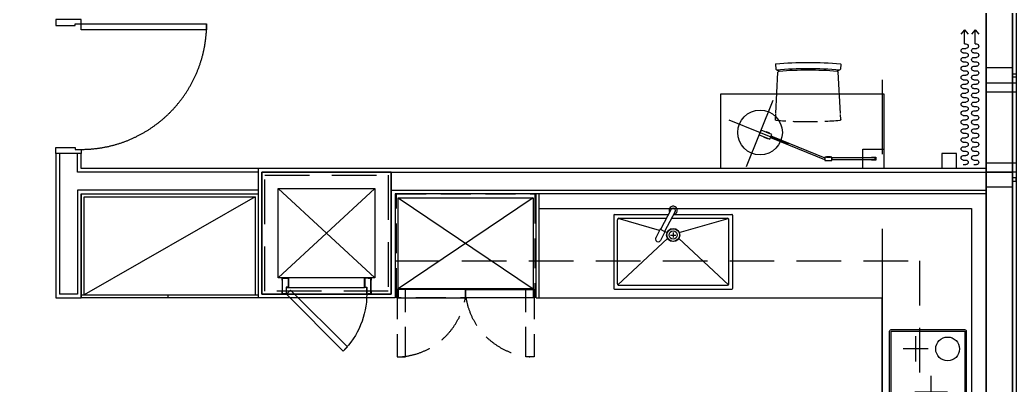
# Model space of a CAD drawing. Header units: millimetres. Extents: x 10000 to 302800, y 6800 to 229018.
# Drawn here: x 234432 to 241128, y 135787 to 138239 of the extents above; entities that cross this region are included whole.
import ezdxf

# ---------------------------------------------------------------- set-up
doc = ezdxf.new("R2010")
doc.units = ezdxf.units.MM
doc.header["$LTSCALE"] = 400
doc.header["$MEASUREMENT"] = 0
for name, pattern in [('X-GRID_5~ROOF$0$CENTER2', [1.125, 0.75, -0.125, 0.125, -0.125]), ('X-ROOM TYPE-SR-2bay corner$0$HIDDEN', [0.375, 0.25, -0.125]), ('X-ROOM TYPE-SR-2bay corner$0$PHANTOM2', [1.25, 0.625, -0.125, 0.125, -0.125, 0.125, -0.125]), ('X-ROOM TYPE-SR-2bay corner$0$X-ROOM TYPE-HOTEL-DS-1$0$DASHED', [3, 2, -1]), ('X-ROOM TYPE-SR-2bay corner$0$X-ROOM TYPE-SR-2bay_1$0$PHANTOM2', [1.25, 0.625, -0.125, 0.125, -0.125, 0.125, -0.125])]:
    doc.linetypes.add(name, pattern=pattern)
doc.layers.get('0').update_dxf_attribs({"linetype": 'CONTINUOUS'})
for name, color, linetype in [('A-DIM1', 7, 'CONTINUOUS'), ('X-EXT_8F$0$A-ELES', 252, 'CONTINUOUS'), ('X-EXT_8F$0$A-WIN', 6, 'CONTINUOUS'), ('X-frame Hotel 8F$0$A-WINF', 4, 'CONTINUOUS'), ('X-GRID_5~ROOF$0$A-CEN1', 1, 'X-GRID_5~ROOF$0$CENTER2'), ('X-INT-HOTEL-8F$0$A-DOOR', 4, 'CONTINUOUS'), ('X-ROOM TYPE-SR-2bay corner$0$.WA_BUILT-IN LOW', 252, 'CONTINUOUS'), ('X-ROOM TYPE-SR-2bay corner$0$.WA_Built-in_Lower', 252, 'CONTINUOUS'), ('X-ROOM TYPE-SR-2bay corner$0$.WA_Curtain', 252, 'CONTINUOUS'), ('X-ROOM TYPE-SR-2bay corner$0$.WA_Door Swing', 252, 'CONTINUOUS'), ('X-ROOM TYPE-SR-2bay corner$0$.WA_Furn', 252, 'CONTINUOUS'), ('X-ROOM TYPE-SR-2bay corner$0$.WA_Sani-Fix', 252, 'CONTINUOUS'), ('X-ROOM TYPE-SR-2bay corner$0$.WA_Wall-Fin', 252, 'CONTINUOUS'), ('X-ROOM TYPE-SR-2bay corner$0$.WA_Wall-Finish', 252, 'CONTINUOUS'), ('X-ROOM TYPE-SR-2bay corner$0$A-OPEN2', 252, 'X-ROOM TYPE-SR-2bay corner$0$X-ROOM TYPE-HOTEL-DS-1$0$DASHED'), ('X-ROOM TYPE-SR-2bay corner$0$A-WALD', 7, 'CONTINUOUS'), ('X-ROOM TYPE-SR-2bay corner$0$WA_Furn', 252, 'CONTINUOUS'), ('X-ROOM TYPE-SR-2bay corner$0$X-ROOM TYPE-SR-2bay_1$0$__Door-bomba', 252, 'CONTINUOUS'), ('X-ROOM TYPE-SR-2bay corner$0$X-ROOM TYPE-SR-3Bay$0$.WA_Furn', 252, 'CONTINUOUS')]:
    doc.layers.add(name, color=color, linetype=linetype)

# ---------------------------------------------------------------- blocks, each defined once
blk = doc.blocks.new('X-frame Hotel 8F$0$frame_hotel(24Tglass)')
at = {"layer": 'X-frame Hotel 8F$0$A-WINF'}
for p, q in [((-50, 250), (50, 250)), ((-50, 74), (-50, 250)), ((50, 250), (50, 74)), ((-50, 74), (50, 74)), ((-11.5, 74), (-11.5, 50)), ((11.5, 50), (11.5, 74)), ((-11.5, 50), (11.5, 50))]:
    blk.add_line(p, q, dxfattribs=at)
blk = doc.blocks.new('X-frame Hotel 8F$0$operable window')
for p, q in [((600, 200), (0, 200)), ((0, 200), (0, 0)), ((60, 200), (60, 0)), ((540, 0), (540, 200)), ((600, 0), (600, 200)), ((0, 0), (600, 0))]:
    blk.add_line(p, q)
blk = doc.blocks.new('X-frame Hotel 8F')
at = {"xscale": -1}
for name, p, rotation in [('X-frame Hotel 8F$0$frame_hotel(24Tglass)', (236398.8, 42401.2), 90), ('X-frame Hotel 8F$0$operable window', (236148.8, 41751.2), 270)]:
    blk.add_blockref(name, p, dxfattribs=dict(at, rotation=rotation))
at = {"rotation": 90}
blk.add_blockref('X-frame Hotel 8F$0$frame_hotel(24Tglass)', (236398.8, 41701.2), dxfattribs=at)
blk = doc.blocks.new('X-EXT_8F')
at = {"layer": 'X-EXT_8F$0$A-ELES', "ltscale": 10}
for points in [[(201978.6, 67827.5), (202083.9, 67821.2), (234348.8, 67821.2, -0.414214), (236148.8, 66021.2), (236148.8, 38521.2, -0.414214), (234348.8, 36721.2), (174648.8, 36721.2)], [(175648.8, 36721.2), (234348.8, 36721.2, 0.414214), (236148.8, 38521.2), (236148.8, 66021.2, 0.414214), (234348.8, 67821.2), (202089.9, 67821.2)]]:
    blk.add_lwpolyline(points, format="xyb", dxfattribs=at)
at = {"layer": 'X-EXT_8F$0$A-WIN', "ltscale": 10}
for points in [[(201990.7, 68027.2), (202089.9, 68021.2), (234348.8, 68021.2, -0.414214), (236348.8, 66021.2), (236348.8, 38521.2, -0.414214), (234348.8, 36521.2), (174648.8, 36521.2)], [(201989.2, 68003.2), (202089.2, 67997.2), (234348.8, 67997.2, -0.414214), (236324.8, 66021.2), (236324.8, 38521.2, -0.414214), (234348.8, 36545.2), (174648.8, 36545.2)], [(175648.8, 36545.2), (234348.8, 36545.2, 0.414214), (236324.8, 38521.2), (236324.8, 66021.2, 0.414214), (234348.8, 67997.2), (202089.9, 67997.2)]]:
    blk.add_lwpolyline(points, format="xyb", dxfattribs=at)
blk.add_blockref('X-frame Hotel 8F', (0, 0))
blk = doc.blocks.new('X-GRID_5~ROOF')
at = {"layer": 'X-GRID_5~ROOF$0$A-CEN1', "ltscale": 10}
blk.add_line((235448.8, 81871.2), (235448.8, 33068.4), dxfattribs=at)
blk = doc.blocks.new('X-ROOM TYPE-SR-2bay corner$0$窗帘')
for p, q in [((-375, 52.9), (-375, 70.9)), ((-345, 52.9), (-345, 70.9)), ((-315, 52.9), (-315, 70.9)), ((-285, 52.9), (-285, 70.9)), ((-255, 52.9), (-255, 70.9)), ((-225, 52.9), (-225, 70.9)), ((-195, 52.9), (-195, 70.9)), ((-165, 52.9), (-165, 70.9)), ((-135, 52.9), (-135, 70.9)), ((-105, 52.9), (-105, 70.9)), ((-75, 52.9), (-75, 70.9)), ((-45, 52.9), (-45, 70.9)), ((-15, 52.9), (-15, 70.9)), ((15, 52.9), (15, 70.9)), ((45, 52.9), (45, 70.9)), ((75, 52.9), (75, 70.9)), ((105, 52.9), (105, 70.9)), ((135, 52.9), (135, 70.9)), ((165, 52.9), (165, 70.9)), ((195, 52.9), (195, 70.9)), ((225, 52.9), (225, 70.9)), ((255, 52.9), (255, 70.9)), ((285, 52.9), (285, 70.9)), ((315, 52.9), (315, 70.9)), ((345, 52.9), (345, 70.9)), ((375, 52.9), (375, 70.9)), ((405, 52.9), (405, 70.9)), ((435, 61.9), (435, 70.9)), ((530.1, 61.9), (501.5, 86.5)), ((-375, -18), (-375, 0)), ((-345, -18), (-345, 0)), ((-315, -18), (-315, 0)), ((-285, -18), (-285, 0)), ((-255, -18), (-255, 0)), ((-225, -18), (-225, 0)), ((-195, -18), (-195, 0)), ((-165, -18), (-165, 0)), ((-135, -18), (-135, 0)), ((-105, -18), (-105, 0)), ((-75, -18), (-75, 0)), ((-45, -18), (-45, 0)), ((-15, -18), (-15, 0)), ((15, -18), (15, 0)), ((45, -18), (45, 0)), ((75, -18), (75, 0)), ((105, -18), (105, 0)), ((135, -18), (135, 0)), ((165, -18), (165, 0)), ((195, -18), (195, 0)), ((225, -18), (225, 0)), ((255, -18), (255, 0)), ((285, -18), (285, 0)), ((315, -18), (315, 0)), ((345, -18), (345, 0)), ((375, -18), (375, 0)), ((405, -18), (405, 0)), ((435, 61.9), (530.1, 61.9)), ((435, -9), (435, 0)), ((530.1, 61.9), (501.5, 37.2)), ((530.1, -9), (501.5, 15.7)), ((435, -9), (530.1, -9)), ((530.1, -9), (501.5, -33.7))]:
    blk.add_line(p, q)
for centre, start, end in [((-360, 70.9), 0, 180), ((-300, 70.9), 0, 180), ((-240, 70.9), 0, 180), ((-180, 70.9), 0, 180), ((-120, 70.9), 0, 180), ((-60, 70.9), 0, 180), ((0, 70.9), 0, 180), ((60, 70.9), 0, 180), ((120, 70.9), 0, 180), ((180, 70.9), 0, 180), ((240, 70.9), 0, 180), ((300, 70.9), 0, 180), ((360, 70.9), 0, 180), ((420, 70.9), 0, 180), ((-360, 0), 0, 180), ((-330, 52.9), 180, 0), ((-300, 0), 0, 180), ((-270, 52.9), 180, 0), ((-240, 0), 0, 180), ((-210, 52.9), 180, 0), ((-180, 0), 0, 180), ((-150, 52.9), 180, 0), ((-120, 0), 0, 180), ((-90, 52.9), 180, 0), ((-60, 0), 0, 180), ((-30, 52.9), 180, 0), ((0, 0), 0, 180), ((30, 52.9), 180, 0), ((60, 0), 0, 180), ((90, 52.9), 180, 0), ((120, 0), 0, 180), ((150, 52.9), 180, 0), ((180, 0), 0, 180), ((210, 52.9), 180, 0), ((240, 0), 0, 180), ((270, 52.9), 180, 0), ((300, 0), 0, 180), ((330, 52.9), 180, 0), ((360, 0), 0, 180), ((390, 52.9), 180, 0), ((420, 0), 0, 180), ((-330, -18), 180, 0), ((-270, -18), 180, 0), ((-210, -18), 180, 0), ((-150, -18), 180, 0), ((-90, -18), 180, 0), ((-30, -18), 180, 0), ((30, -18), 180, 0), ((90, -18), 180, 0), ((150, -18), 180, 0), ((210, -18), 180, 0), ((270, -18), 180, 0), ((330, -18), 180, 0), ((390, -18), 180, 0)]:
    blk.add_arc(centre, 15, start, end)
blk = doc.blocks.new('X-ROOM TYPE-SR-2bay corner$0$DOOR-900-11')
at = {"color": 8, "linetype": 'X-ROOM TYPE-SR-2bay corner$0$X-ROOM TYPE-SR-2bay_1$0$PHANTOM2', "ltscale": 200}
blk.add_arc((-85, 28), 844, 90, 180, dxfattribs=at)
at = {"layer": 'X-ROOM TYPE-SR-2bay corner$0$X-ROOM TYPE-SR-2bay_1$0$__Door-bomba'}
for points in [[(85, 900), (85, 860), (-45, 860), (-45, 872), (-85, 872), (-85, 900)], [(-85, 28), (-929, 28), (-929, 68), (-85, 68)], [(85, 0), (85, 40), (-45, 40), (-45, 28), (-85, 28), (-85, 0)]]:
    blk.add_lwpolyline(points, close=True, dxfattribs=at)
blk = doc.blocks.new('X-ROOM TYPE-SR-2bay corner$0$X-ROOM TYPE-SR-3Bay$0$X-ROOM TYPE-SR-3Bay$0$A$Ca76cda80')
at = {"layer": 'X-ROOM TYPE-SR-2bay corner$0$.WA_Sani-Fix'}
for p, q in [((0, 795), (0, 5)), ((495, 800), (5, 800)), ((25, 765), (25, 757)), ((25, 765), (25, 35)), ((27.3, 771.4), (338.6, 437.4)), ((35, 775), (465, 775)), ((393.5, 491.4), (473.3, 770.6)), ((475, 765), (475, 445.1)), ((500, 795), (500, 431.9)), ((385, 455.2), (326.6, 485.9)), ((401.8, 487), (343.4, 517.7)), ((385, 455.2), (401.8, 487)), ((536.4, 412.8), (400.4, 484.3)), ((362.6, 417.5), (362.6, 382.5)), ((379.2, 441.3), (383.4, 456)), ((520.6, 387.2), (386.4, 457.8)), ((475, 411.2), (475, 35)), ((27.3, 28.6), (338.6, 362.6)), ((380.1, 400), (345.1, 400)), ((379.2, 358.7), (473.3, 29.4)), ((500, 398.1), (500, 5)), ((35, 25), (465, 25)), ((5, 0), (495, 0))]:
    blk.add_line(p, q, dxfattribs=at)
for radius in [44.5, 42.5, 27.5]:
    blk.add_circle((362.6, 400), radius, dxfattribs=at)
for centre, radius, start, end in [((5, 795), 5, 90, 180), ((35, 765), 10, 90, 180), ((465, 765), 10, 0, 90), ((495, 795), 5, 0, 90), ((335, 501.8), 18, 62.24537, 242.24537), ((528.5, 400), 27.5, 185.21371, 119.27704), ((528.5, 400), 15, 238.32081, 58.32081), ((5, 5), 5, 180, 270), ((35, 35), 10, 180, 270), ((465, 35), 10, 270, 0), ((495, 5), 5, 270, 0)]:
    blk.add_arc(centre, radius, start, end, dxfattribs=at)
blk = doc.blocks.new('X-ROOM TYPE-SR-2bay corner$0$REF-604L')
at = {"layer": 'X-ROOM TYPE-SR-2bay corner$0$.WA_Built-in_Lower', "ltscale": 2}
for p, q in [((-454, 27), (454, 638)), ((454, 27), (-454, 638))]:
    blk.add_line(p, q, dxfattribs=at)
at = {"layer": 'X-ROOM TYPE-SR-2bay corner$0$.WA_Built-in_Lower', "linetype": 'X-ROOM TYPE-SR-2bay corner$0$HIDDEN', "ltscale": 2}
for points in [[(-461, 643), (-461, 1095), (-404, 1095), (-404, 643)], [(461, 643), (461, 1095), (404, 1095), (404, 643)], [(-466, 700), (466, 700), (466, 0), (-466, 0)]]:
    blk.add_lwpolyline(points, close=True, dxfattribs=at)
at = {"layer": 'X-ROOM TYPE-SR-2bay corner$0$.WA_Built-in_Lower'}
for points in [[(-454, 700), (-2, 700), (-2, 643), (-454, 643)], [(2, 643), (454, 643), (454, 700), (2, 700)], [(-454, 638), (454, 638), (454, 27), (-454, 27)]]:
    blk.add_lwpolyline(points, close=True, dxfattribs=at)
at = {"layer": 'X-ROOM TYPE-SR-2bay corner$0$.WA_Built-in_Lower', "linetype": 'X-ROOM TYPE-SR-2bay corner$0$HIDDEN', "ltscale": 2}
for centre, start, end in [((-470.1, 621.9), 9.47317, 85.45172), ((470.1, 621.9), 94.54828, 170.52683)]:
    blk.add_arc(centre, 474.6, start, end, dxfattribs=at)
blk = doc.blocks.new('X-ROOM TYPE-SR-2bay corner$0$X-ROOM TYPE-SR-3Bay$0$X-ROOM TYPE-SR-3Bay$0$A$Ca1b52838')
at = {"layer": 'X-ROOM TYPE-SR-2bay corner$0$.WA_Sani-Fix', "ltscale": 150}
for p, q in [((420, 390), (420, 170)), ((530, 280), (310, 280)), ((130, 260), (130, 90)), ((215, 175), (45, 175))]:
    blk.add_line(p, q, dxfattribs=at)
blk.add_lwpolyline([(10, 515), (565, 515, -0.414214), (575, 505), (575, 10, -0.414214), (565, 0), (10, 0, -0.414214), (0, 10), (0, 505, -0.414214)], format="xyb", close=True, dxfattribs=at)
blk.add_lwpolyline([(10, 505), (565, 505), (565, 10), (10, 10)], close=True, dxfattribs=at)
blk.add_circle((130, 390), 80, dxfattribs=at)
blk = doc.blocks.new('X-ROOM TYPE-SR-2bay corner$0$LAMP')
at = {"layer": 'X-ROOM TYPE-SR-2bay corner$0$.WA_Furn', "color": 8}
for p, q in [((72609.2, 26538.3), (72749.2, 26538.3)), ((72609.2, 26408.3), (72609.2, 26538.3)), ((72749.2, 26538.3), (72749.2, 26408.3)), ((73353.6, 26082.9), (73533.2, 26526.9)), ((72662.8, 26463.2), (72662.8, 26483.4)), ((72662.8, 26483.4), (72691.4, 26483.4)), ((72691.4, 26463.2), (72662.8, 26463.2)), ((72956.8, 26479.4), (72666.8, 26479.4)), ((72666.8, 26479.4), (72666.8, 26467.2)), ((72666.8, 26467.2), (72956.8, 26467.2)), ((72691.4, 26483.4), (72691.4, 26479.4)), ((72691.4, 26467.2), (72691.4, 26463.2)), ((72956.8, 26484.4), (72956.8, 26462.2)), ((73003.6, 26484.4), (72956.8, 26484.4)), ((72956.8, 26467.2), (72956.8, 26479.4)), ((72956.8, 26462.2), (73003.6, 26462.2)), ((72967.6, 26484.4), (72967.6, 26486.8)), ((72967.6, 26486.8), (72992.9, 26486.8)), ((72992.9, 26484.4), (72967.6, 26484.4)), ((72992.9, 26462.2), (72967.6, 26462.2)), ((72967.6, 26462.2), (72967.6, 26459.8)), ((72967.6, 26459.8), (72992.9, 26459.8)), ((72992.9, 26486.8), (72992.9, 26484.4)), ((72992.9, 26459.8), (72992.9, 26462.2)), ((73006.1, 26477.8), (73002.3, 26468.6)), ((73002.3, 26468.6), (73365.9, 26321.6)), ((73003.6, 26462.2), (73003.6, 26484.4)), ((73369.7, 26330.8), (73006.1, 26477.8)), ((72749.2, 26408.3), (72609.2, 26408.3)), ((73651.1, 26211.6), (73251, 26373.4)), ((73374.4, 26342.4), (73361.3, 26309.9)), ((73446.7, 26313.1), (73374.4, 26342.4)), ((73387.7, 26337), (73388.6, 26339.2)), ((73411.2, 26327.5), (73387.7, 26337)), ((73388.6, 26339.2), (73412.1, 26329.7)), ((73412.1, 26329.7), (73411.2, 26327.5)), ((73361.3, 26309.9), (73433.6, 26280.7)), ((73374.6, 26304.6), (73373.7, 26302.3)), ((73373.7, 26302.3), (73397.2, 26292.8)), ((73398.1, 26295.1), (73374.6, 26304.6)), ((73397.2, 26292.8), (73398.1, 26295.1)), ((73433.6, 26280.7), (73446.7, 26313.1))]:
    blk.add_line(p, q, dxfattribs=at)
blk.add_circle((73440.2, 26296.9), 150, dxfattribs=at)
blk = doc.blocks.new('X-ROOM TYPE-SR-2bay corner$0$A$C07D34A31')
at = {"layer": 'X-ROOM TYPE-SR-2bay corner$0$.WA_Furn'}
for p, q in [((0, 387.3), (3.3, 354.1)), ((2.2, 57.3), (17.3, 335.6)), ((437.9, 56.9), (422.7, 335.6)), ((440, 387.3), (436.7, 354.1))]:
    blk.add_line(p, q, dxfattribs=at)
at = {"layer": 'X-ROOM TYPE-SR-2bay corner$0$.WA_Furn', "linetype": 'X-ROOM TYPE-SR-2bay corner$0$HIDDEN'}
for p, q in [((0, 17.4), (1.8, 50.2)), ((440, 17.4), (438.1, 52.8))]:
    blk.add_line(p, q, dxfattribs=at)
at = {"layer": 'X-ROOM TYPE-SR-2bay corner$0$.WA_Furn'}
for centre, radius, start, end in [((3.2, 387.1), 3.23, 98.30308, 176.25735), ((220, -2025), 2425, 90, 95.13966), ((7.2, 354.5), 4, 185.23549, 275.10924), ((55.2, 434.5), 97.2, 238.72186, 252.06227), ((220, -2025), 2385, 90, 95.10924), ((26.1, 332.9), 9.17, 95.25923, 163.19124), ((220, -2035), 2385, 90, 94.68457), ((220, -2025), 2425, 84.86034, 90), ((220, -2025), 2385, 84.89076, 90), ((220, -2035), 2385, 85.31543, 90), ((384.8, 434.5), 97.2, 287.93773, 301.27814), ((413.9, 332.9), 9.17, 16.80876, 84.74077), ((432.8, 354.5), 4, 264.89076, 354.76451), ((436.8, 387.1), 3.23, 3.74265, 81.69692)]:
    blk.add_arc(centre, radius, start, end, dxfattribs=at)
at = {"layer": 'X-ROOM TYPE-SR-2bay corner$0$.WA_Furn', "linetype": 'X-ROOM TYPE-SR-2bay corner$0$HIDDEN'}
for centre, radius, start, end in [((9.4, 18.7), 9.51, 187.97976, 260.47923), ((220, 2425), 2425, 264.98106, 270), ((220, 2425), 2425, 270, 275.01894), ((430.6, 18.7), 9.51, 279.52077, 352.02024)]:
    blk.add_arc(centre, radius, start, end, dxfattribs=at)
blk = doc.blocks.new('X-ROOM TYPE-SR-2bay corner')
at = {"layer": 'X-ROOM TYPE-SR-2bay corner$0$.WA_BUILT-IN LOW', "linetype": 'X-ROOM TYPE-SR-2bay corner$0$HIDDEN', "ltscale": 50}
blk.add_line((178763.9, 62956.1), (179914.1, 63616.1), dxfattribs=at)
at = {"layer": 'X-ROOM TYPE-SR-2bay corner$0$.WA_Built-in_Lower', "linetype": 'X-ROOM TYPE-SR-2bay corner$0$HIDDEN', "ltscale": 3}
for p, q in [((174298.8, 63386.1), (174298.8, 64946.2)), ((177823.9, 63386.1), (174298.8, 63386.1))]:
    blk.add_line(p, q, dxfattribs=at)
at = {"layer": 'X-ROOM TYPE-SR-2bay corner$0$.WA_Built-in_Lower'}
for p, q in [((176873.9, 63636.1), (174548.8, 63636.1)), ((176853.9, 63636.1), (176853.9, 62936.1)), ((176873.9, 63636.1), (176873.9, 62936.1)), ((179351.5, 63616.2), (179351.5, 63636.2)), ((179934.1, 63616.1), (178743.9, 63616.1)), ((176853.9, 63036.1), (173948.8, 63036.1))]:
    blk.add_line(p, q, dxfattribs=at)
for points in [[(173948.8, 63036.1), (173948.8, 65246.2), (176974.4, 65246.2), (176974.4, 64646.2), (174548.8, 64646.2), (174548.8, 63636.1)], [(179914.1, 63616.2), (179914.1, 62956.2), (178763.9, 62956.1), (178763.9, 63616.1)]]:
    blk.add_lwpolyline(points, dxfattribs=at)
blk.add_lwpolyline([(178743.9, 63636.1), (179934.1, 63636.2), (179934.1, 62936.2), (178743.9, 62936.1)], close=True, dxfattribs=at)
at = {"layer": 'X-ROOM TYPE-SR-2bay corner$0$.WA_Furn', "ltscale": 2}
for p, q in [((174538.6, 62266.1), (174538.9, 62766.1)), ((174538.9, 62766.1), (175633.7, 62766.1)), ((175633.7, 62766.1), (175633.7, 62266.1)), ((175633.7, 62266.1), (174538.6, 62266.1))]:
    blk.add_line(p, q, dxfattribs=at)
at = {"layer": 'X-ROOM TYPE-SR-2bay corner$0$.WA_Wall-Fin'}
for p, q in [((174048.8, 62766.2), (174048.8, 62666.2)), ((174148.8, 62666.2), (174148.8, 62766.1)), ((174048.8, 62666.2), (174148.8, 62666.2))]:
    blk.add_line(p, q, dxfattribs=at)
at = {"layer": 'X-ROOM TYPE-SR-2bay corner$0$.WA_Wall-Finish'}
for p, q in [((178743.9, 62766.1), (178743.9, 63636.1)), ((180104.1, 62666.2), (180104.1, 63636.2)), ((173848.8, 62766.2), (178743.9, 62766.1)), ((179934.1, 62766.2), (179934.1, 62666.2))]:
    blk.add_line(p, q, dxfattribs=at)
at = {"layer": 'X-ROOM TYPE-SR-2bay corner$0$.WA_Wall-Finish', "ltscale": 2}
for p, q in [((180104.1, 63636.2), (179934.1, 63636.2)), ((179934.1, 62936.2), (179934.1, 63636.2)), ((179934.1, 62936.2), (178743.9, 62936.1)), ((178743.9, 62766.1), (179934.1, 62766.2)), ((179934.1, 62666.2), (180104.1, 62666.2))]:
    blk.add_line(p, q, dxfattribs=at)
at = {"layer": 'X-ROOM TYPE-SR-2bay corner$0$.WA_Wall-Finish', "ltscale": 5}
blk.add_lwpolyline([(173848.8, 62936.2), (177823.9, 62936.1), (177823.9, 63636.1), (178743.9, 63636.1)], dxfattribs=at)
at = {"layer": 'X-ROOM TYPE-SR-2bay corner$0$.WA_Wall-Finish', "linetype": 'X-ROOM TYPE-SR-2bay corner$0$HIDDEN', "ltscale": 3}
blk.add_lwpolyline([(177868.9, 63591.1), (178698.9, 63591.1), (178698.9, 62811.1), (177868.9, 62811.1)], close=True, dxfattribs=at)
at = {"layer": 'X-ROOM TYPE-SR-2bay corner$0$A-OPEN2', "linetype": 'X-ROOM TYPE-SR-2bay corner$0$PHANTOM2', "ltscale": 5}
for p, q in [((178608.9, 62901.1), (177958.9, 63501.1)), ((177958.9, 62901.1), (178608.9, 63501.1))]:
    blk.add_line(p, q, dxfattribs=at)
at = {"layer": 'X-ROOM TYPE-SR-2bay corner$0$A-WALD'}
for p, q in [((177848.9, 63611.1), (178718.9, 63611.1)), ((177848.9, 62791.1), (177848.9, 63611.1)), ((178718.9, 63611.1), (177848.9, 63611.1)), ((177848.9, 63611.1), (177848.9, 62791.1)), ((178718.9, 63611.1), (178718.9, 62791.1)), ((178718.9, 62791.1), (178718.9, 63611.1)), ((179959.1, 62911.2), (179959.1, 63611.2)), ((179959.1, 63611.2), (180079.1, 63611.2)), ((180079.1, 62666.2), (180079.1, 63611.2)), ((177958.9, 63501.1), (178608.9, 63501.1)), ((177958.9, 62901.1), (177958.9, 63501.1)), ((178608.9, 63501.1), (178608.9, 62901.1)), ((177848.9, 62911.1), (173848.8, 62911.2)), ((178608.9, 62901.1), (177958.9, 62901.1)), ((178743.9, 62911.1), (179959.1, 62911.2)), ((177848.9, 62791.1), (173848.8, 62791.2)), ((177848.9, 62791.1), (177848.9, 62791.1)), ((178718.9, 62791.1), (177848.9, 62791.1)), ((177848.9, 62791.1), (178718.9, 62791.1)), ((178743.9, 62791.1), (179959.1, 62791.1)), ((179959.1, 62791.1), (179959.1, 62666.2)), ((179959.1, 62666.2), (180079.1, 62666.2))]:
    blk.add_line(p, q, dxfattribs=at)
at = {"layer": 'X-ROOM TYPE-SR-2bay corner$0$.WA_Built-in_Lower'}
blk.add_blockref('X-ROOM TYPE-SR-2bay corner$0$REF-604L', (177348.9, 62936.1), dxfattribs=at)
at = {"layer": 'X-ROOM TYPE-SR-2bay corner$0$.WA_Curtain', "xscale": -0.9999999999999999, "rotation": 89.99999754206573}
blk.add_blockref('X-ROOM TYPE-SR-2bay corner$0$窗帘', (173985.6, 62365.2), dxfattribs=at)
at = {"layer": 'X-ROOM TYPE-SR-2bay corner$0$.WA_Door Swing'}
blk.add_blockref('X-ROOM TYPE-SR-2bay corner$0$DOOR-900-11', (180019.1, 61766.2), dxfattribs=at)
at = {"layer": 'X-ROOM TYPE-SR-2bay corner$0$.WA_Furn', "ltscale": 4, "xscale": -1, "rotation": 180}
blk.add_blockref('X-ROOM TYPE-SR-2bay corner$0$A$C07D34A31', (174826.8, 62454), dxfattribs=at)
at = {"layer": 'X-ROOM TYPE-SR-2bay corner$0$WA_Furn'}
blk.add_blockref('X-ROOM TYPE-SR-2bay corner$0$LAMP', (101929.7, 36227.8), dxfattribs=at)
at = {"layer": 'X-ROOM TYPE-SR-2bay corner$0$X-ROOM TYPE-SR-3Bay$0$.WA_Furn'}
for name, p, rotation in [('X-ROOM TYPE-SR-2bay corner$0$X-ROOM TYPE-SR-3Bay$0$X-ROOM TYPE-SR-3Bay$0$A$Ca1b52838', (174498.8, 63848.6), 90), ('X-ROOM TYPE-SR-2bay corner$0$X-ROOM TYPE-SR-3Bay$0$X-ROOM TYPE-SR-3Bay$0$A$Ca76cda80', (175553.9, 63576.1), 270)]:
    blk.add_blockref(name, p, dxfattribs=dict(at, rotation=rotation))
blk = doc.blocks.new('*U124')
at = {"layer": 'X-INT-HOTEL-8F$0$A-DOOR', "color": 8}
for p, q in [((570, 0), (30, 0)), ((45, -45), (555, -45)), ((555, -110), (45, -110))]:
    blk.add_line(p, q, dxfattribs=at)
at = {"layer": 'X-INT-HOTEL-8F$0$A-DOOR'}
for points in [[(411.8, 381.8), (30, 0), (58.3, -28.3), (440.1, 353.6)], [(1.6, -15), (1.6, -15), (1.6, -15), (0, -15), (0, 0), (30, 0), (30, -45), (45, -45), (45, -110), (0, -110), (0, -95), (1.6, -95), (1.6, -95), (1.6, -95), (1.6, -108.4), (43.4, -108.4), (43.4, -46.6), (28.4, -46.6), (28.4, -1.6), (1.6, -1.6)], [(598.4, -15), (598.4, -15), (598.4, -15), (600, -15), (600, 0), (570, 0), (570, -45), (555, -45), (555, -110), (600, -110), (600, -95), (598.4, -95), (598.4, -95), (598.4, -95), (598.4, -108.4), (556.6, -108.4), (556.6, -46.6), (571.6, -46.6), (571.6, -1.6), (598.4, -1.6)]]:
    blk.add_lwpolyline(points, close=True, dxfattribs=at)
at = {"layer": 'X-INT-HOTEL-8F$0$A-DOOR', "color": 8}
for points in [[(20, -108.4), (1.6, -108.4), (1.6, -1.6), (20, -1.6), (20, -3.2), (3.2, -3.2), (3.2, -106.8), (20, -106.8)], [(580, -108.4), (598.4, -108.4), (598.4, -1.6), (580, -1.6), (580, -3.2), (596.8, -3.2), (596.8, -106.8), (580, -106.8)]]:
    blk.add_lwpolyline(points, close=True, dxfattribs=at)
blk.add_arc((30, 0), 540, 0, 45, dxfattribs=at)
blk = doc.blocks.new('X-INT-HOTEL-8F$0$객실 샤프트 점검도어(HOTEL)')
at = {"layer": 'X-INT-HOTEL-8F$0$A-DOOR', "xscale": -1, "rotation": 180}
blk.add_blockref('*U124', (229098.8, 51631.2), dxfattribs=at)
blk = doc.blocks.new('X-INT-HOTEL-8F')
at = {"rotation": 180}
blk.add_blockref('X-ROOM TYPE-SR-2bay corner', (409997.6, 104542.3), dxfattribs=at)
at = {"layer": 'X-INT-HOTEL-8F$0$A-DOOR'}
blk.add_blockref('X-INT-HOTEL-8F$0$객실 샤프트 점검도어(HOTEL)', (2315, -10699.9), dxfattribs=at)
blk = doc.blocks.new('X-BASE-8F')
for name in ['X-GRID_5~ROOF', 'X-EXT_8F']:
    blk.add_blockref(name, (0, 0))
blk.add_blockref('X-INT-HOTEL-8F', (0, 0))

msp = doc.modelspace()

# ---------------------------------------------------------------- block references
at = {"layer": 'A-DIM1'}
msp.add_blockref('X-BASE-8F', (4779.3, 95465.6), dxfattribs=at)

doc.saveas('drawing.dxf')
